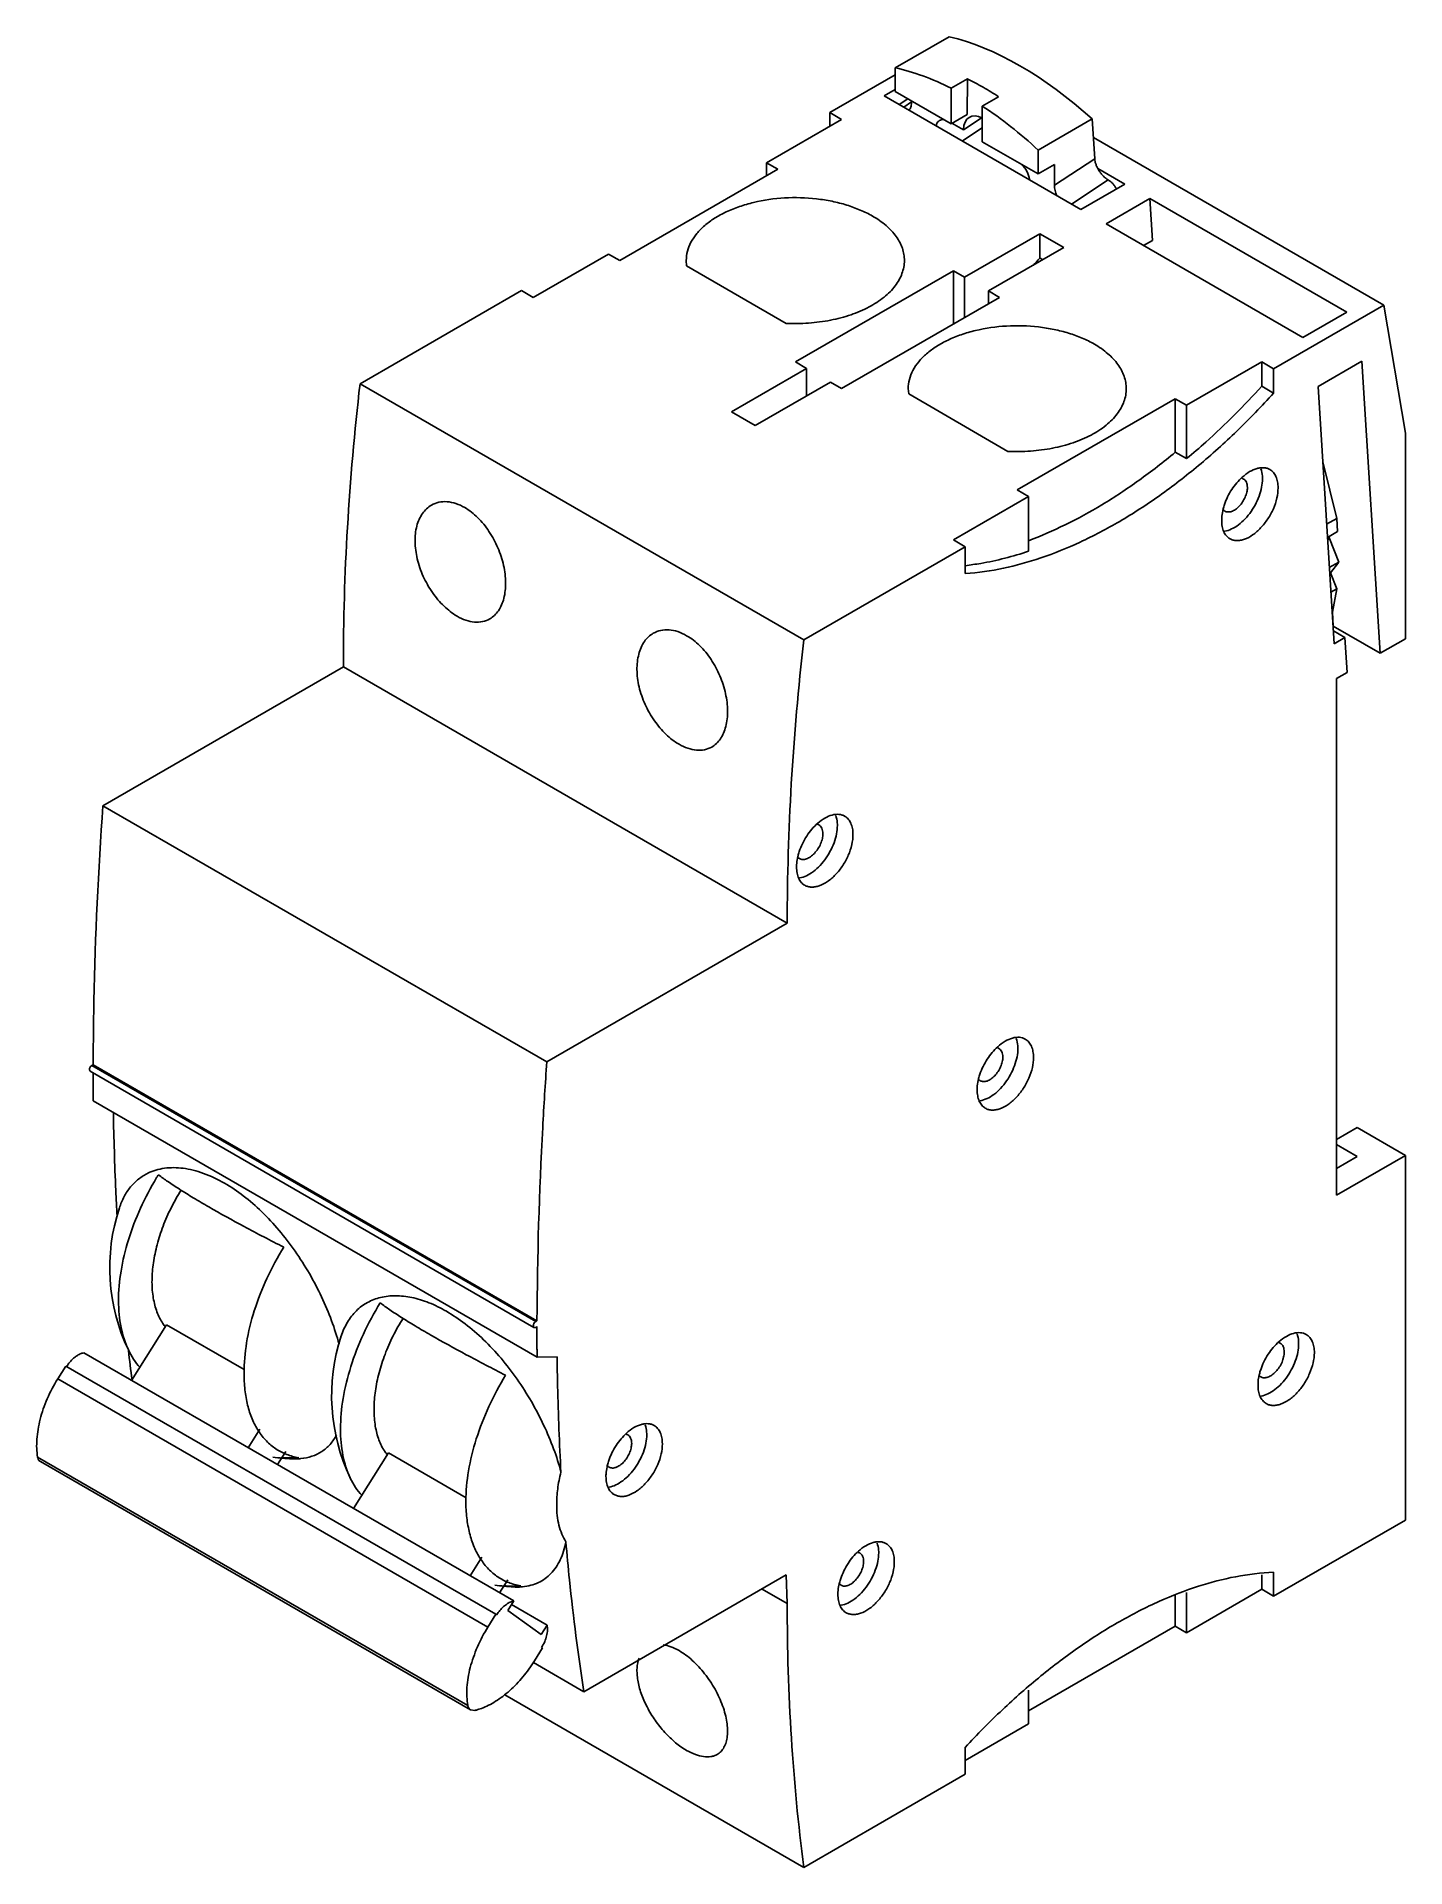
# Model space of a CAD drawing. Header units: millimetres. Extents: x 11 to 89, y 18 to 121.
import ezdxf

# ---------------------------------------------------------------- set-up
doc = ezdxf.new("R2010")
doc.units = ezdxf.units.MM
doc.header["$LTSCALE"] = 9.081365
doc.layers.get('0').update_dxf_attribs({"linetype": 'CONTINUOUS'})

msp = doc.modelspace()

# ---------------------------------------------------------------- linework, layer by layer
at = {"color": 7, "linetype": 'CONTINUOUS'}
for p, q in [((59.84, 119.71), (62.89, 121.46)), ((56.15, 117.18), (59.84, 119.31)), ((59.84, 118.37), (59.84, 119.71)), ((63.91, 119.09), (62.99, 118.56)), ((63.9, 117.08), (63.91, 119.09)), ((59.84, 118.49), (59.21, 118.13)), ((70.31, 111.72), (59.21, 118.13)), ((62.99, 116.55), (59.84, 118.37)), ((60.56, 117.96), (60.07, 117.64)), ((60.32, 117.49), (60.76, 117.78)), ((60.76, 117.73), (60.76, 117.84)), ((62.99, 118.56), (62.99, 116.55)), ((64.75, 117.54), (65.67, 118.07)), ((56.82, 116.79), (52.58, 114.34)), ((56.15, 116.4), (56.15, 117.18)), ((56.82, 116.79), (56.15, 117.18)), ((62.99, 116.55), (63.9, 117.08)), ((63.69, 116.2), (64.69, 116.86)), ((64.75, 115.53), (64.75, 117.54)), ((70.95, 116.82), (67.9, 115.06)), ((71.09, 114.57), (70.95, 116.82)), ((63.69, 116.2), (63.03, 116.58)), ((63.64, 115.58), (64.75, 116.31)), ((71.02, 115.77), (87.4, 106.32)), ((67.9, 113.72), (64.75, 115.53)), ((67.9, 115.06), (67.9, 113.72)), ((53.22, 113.98), (44.31, 108.83)), ((52.58, 113.61), (52.58, 114.34)), ((53.22, 113.98), (52.58, 114.34)), ((67.9, 113.72), (68.82, 114.25)), ((71.09, 114.57), (68.82, 113.08)), ((68.82, 114.25), (68.82, 113.08)), ((72.79, 113.15), (71.26, 114.03)), ((69.79, 112.02), (71.85, 113.38)), ((72.79, 113.15), (70.31, 111.72)), ((74.2, 112.33), (71.73, 110.9)), ((74.35, 109.97), (74.2, 112.33)), ((74.2, 112.33), (85.3, 105.92)), ((71.73, 110.9), (82.83, 104.5)), ((68, 110.34), (63.75, 107.89)), ((69.34, 109.57), (65.1, 107.12)), ((68, 110.34), (68, 108.98)), ((69.34, 109.57), (68, 110.34)), ((74.35, 109.97), (73.85, 109.68)), ((43.67, 109.2), (39.43, 106.75)), ((44.31, 108.83), (43.67, 109.2)), ((48.08, 108.53), (48.06, 108.83)), ((53.69, 105.29), (48.08, 108.53)), ((68.16, 108.88), (68, 108.98)), ((63.12, 108.26), (54.21, 103.12)), ((63.12, 108.26), (63.12, 105.25)), ((63.12, 108.26), (63.75, 107.89)), ((63.75, 105.61), (63.75, 107.89)), ((29.66, 101.88), (38.76, 107.14)), ((39.43, 106.75), (38.76, 107.14)), ((65.73, 106.75), (56.82, 101.61)), ((65.1, 106.38), (65.1, 107.12)), ((65.1, 107.12), (65.73, 106.75)), ((81.18, 102.73), (87.4, 106.32)), ((85.3, 105.92), (82.83, 104.5)), ((88.61, 99.09), (87.4, 106.32)), ((54.84, 102.75), (50.6, 100.3)), ((54.21, 103.12), (54.84, 102.75)), ((54.84, 101.2), (54.84, 102.75)), ((80.51, 103.12), (76.27, 100.67)), ((80.51, 103.12), (80.51, 101.75)), ((80.51, 103.12), (81.18, 102.73)), ((81.18, 101.36), (81.18, 102.73)), ((86.16, 103.15), (83.69, 101.72)), ((86.16, 103.15), (87.19, 86.68)), ((54.69, 87.43), (29.66, 101.88)), ((56.19, 101.97), (51.95, 99.52)), ((56.19, 101.97), (56.82, 101.61)), ((60.6, 101.31), (60.57, 101.61)), ((66.2, 98.07), (60.6, 101.31)), ((81.18, 101.36), (80.51, 101.75)), ((84.59, 87.22), (83.69, 101.72)), ((50.6, 100.3), (51.95, 99.52)), ((75.63, 101.03), (66.72, 95.89)), ((75.63, 101.03), (75.63, 98.02)), ((75.63, 101.03), (76.27, 100.67)), ((76.27, 97.66), (76.27, 100.67)), ((88.61, 99.09), (88.61, 87.5)), ((76.27, 97.66), (75.63, 98.02)), ((84.74, 94.29), (83.95, 97.48)), ((67.36, 95.52), (63.12, 93.07)), ((66.72, 95.89), (67.36, 95.52)), ((67.36, 92.44), (67.36, 95.52)), ((84.74, 94.29), (84.17, 93.97)), ((84.79, 93.54), (84.74, 94.29)), ((63.12, 93.07), (63.79, 92.69)), ((84.79, 93.54), (84.22, 93.21)), ((84.33, 93.15), (84.23, 93.09)), ((84.33, 93.15), (84.32, 93.27)), ((84.86, 91.82), (84.33, 93.15)), ((54.69, 87.43), (63.79, 92.69)), ((63.79, 91.17), (63.79, 92.69)), ((84.86, 91.82), (84.32, 91.52)), ((84.38, 91.21), (84.35, 91.19)), ((84.38, 91.21), (84.86, 91.82)), ((84.75, 90.31), (84.38, 91.21)), ((84.75, 90.31), (84.41, 90.12)), ((84.49, 88.99), (84.75, 90.31)), ((84.54, 88.21), (84.49, 88.99)), ((84.54, 88.21), (87.19, 86.68)), ((84.55, 87.94), (85.19, 87.57)), ((85.19, 87.57), (84.59, 87.22)), ((85.32, 85.6), (85.19, 87.57)), ((88.61, 87.5), (87.19, 86.68)), ((15.16, 78.08), (28.72, 85.91)), ((28.72, 85.91), (53.75, 71.46)), ((85.32, 85.6), (84.72, 85.26)), ((84.72, 85.26), (84.72, 56.11)), ((40.19, 63.63), (15.16, 78.08)), ((40.19, 63.63), (53.75, 71.46)), ((14.44, 63.1), (14.4, 63.19)), ((14.44, 63.1), (39.47, 48.64)), ((14.54, 63.43), (14.61, 63.47)), ((39.57, 48.98), (14.54, 63.43)), ((14.61, 63.47), (39.64, 49.02)), ((14.61, 62.8), (14.61, 63)), ((14.62, 61.43), (39.65, 46.98)), ((84.72, 59.25), (85.89, 59.92)), ((88.61, 58.35), (85.89, 59.92)), ((85.89, 58.29), (84.72, 58.96)), ((84.72, 56.11), (88.61, 58.35)), ((85.89, 58.29), (84.72, 57.62)), ((88.61, 58.35), (88.61, 37.78)), ((16.78, 45.66), (18.74, 48.8)), ((18.74, 48.8), (23.12, 46.27)), ((39.43, 48.73), (39.47, 48.64)), ((39.47, 48.64), (39.57, 48.65)), ((39.57, 48.98), (39.64, 49.02)), ((39.64, 48.7), (39.57, 48.65)), ((39.64, 48.35), (39.64, 48.7)), ((12.62, 45.75), (13.07, 46.47)), ((37.32, 32.47), (13.07, 46.47)), ((38.33, 33.22), (14.08, 47.22)), ((39.65, 46.98), (40.78, 46.99)), ((36.87, 31.75), (12.62, 45.75)), ((24.02, 42.91), (23.36, 41.86)), ((35.74, 27.33), (11.48, 41.33)), ((25.01, 40.91), (25.47, 41.65)), ((29.3, 38.43), (31.26, 41.57)), ((31.26, 41.57), (35.64, 39.04)), ((35.89, 27.07), (11.64, 41.08)), ((88.61, 37.78), (81.18, 33.49)), ((36.53, 35.69), (35.88, 34.63)), ((37.53, 33.68), (37.99, 34.42)), ((53.7, 34.69), (42.29, 28.1)), ((53.7, 34.69), (53.75, 33.07)), ((80.51, 34.7), (80.51, 33.88)), ((81.18, 34.85), (81.18, 33.49)), ((38, 32.68), (38.33, 33.22)), ((53.75, 33.07), (52.33, 33.89)), ((75.63, 33.55), (75.63, 31.79)), ((80.51, 33.88), (76.27, 31.43)), ((76.27, 33.7), (76.27, 31.43)), ((80.51, 33.88), (81.18, 33.49)), ((37.32, 32.47), (36.87, 31.75)), ((37.37, 32.44), (37.32, 32.47)), ((39.88, 31.32), (38, 32.68)), ((38.21, 33.02), (40.21, 31.86)), ((40.21, 31.86), (39.88, 31.32)), ((75.63, 31.79), (67.36, 27.02)), ((75.63, 31.79), (76.27, 31.43)), ((39.5, 29.85), (39.95, 30.57)), ((39.95, 30.57), (39.9, 30.6)), ((39.44, 29.75), (42.29, 28.1)), ((37.82, 27.93), (54.69, 18.19)), ((67.36, 28.18), (67.36, 26.28)), ((35.89, 27.07), (36.13, 27.05)), ((67.36, 26.28), (63.79, 24.22)), ((63.79, 24.96), (63.79, 23.45)), ((63.79, 23.45), (54.69, 18.19))]:
    msp.add_line(p, q, dxfattribs=at)
for centre, radius, start, end in [((56.06, 103.47), 17.48, 59.9866, 63.3352), ((55.17, 101.95), 19.24, 56.9284, 59.965), ((34.31, 139.41), 45.4, 317.1817, 317.8983), ((81.25, 94.08), 3.01, 167.2761, 167.9324), ((55.35, 76.68), 0.375, 60.067, 72.8522), ((57.24, 74.53), 2.97, 167.4759, 168.857), ((216.74, 62.8), 202.13, 179.9994, 180.3868), ((67.46, 61.95), 3.01, 167.2761, 167.9324), ((32.36, 48.55), 16.55, 148.243, 148.8982), ((26.35, 52.02), 10.8, 161.8329, 205.46), ((20.86, 50.4), 2.78, 211.7314, 217.3368), ((20.78, 50.34), 2.68, 217.3545, 218.1284), ((38.86, 44.8), 10.8, 161.8287, 205.46), ((81.37, 47.44), 0.375, 60.0649, 72.8471), ((138.11, 61.34), 122.31, 186.5691, 187.3479), ((83.26, 45.3), 2.97, 167.4759, 168.8554), ((26.35, 52.02), 10.8, 261.4925, 267.1687), ((33.38, 43.18), 2.78, 211.7314, 217.3368), ((33.3, 43.12), 2.68, 217.3545, 218.1284), ((25.74, 49.13), 7.84, 266.5729, 273.3874), ((26.01, 44.42), 3.19, 273.5604, 275.4611), ((46.53, 40.15), 3.01, 167.2714, 167.9273), ((38.86, 44.8), 10.8, 261.4925, 267.1687), ((59.61, 33.49), 3.01, 167.2761, 167.9324), ((38.25, 41.9), 7.84, 266.5729, 273.3874), ((38.52, 37.2), 3.19, 273.5594, 275.448)]:
    msp.add_arc(centre, radius, start, end, dxfattribs=at)
for centre, major_axis, ratio, start_param, end_param in [((67.85, 104.56), (-10.62, 16.2), 0.535815, 5.169679, 5.7677), ((64.79, 115.57), (-0.77, 1.35), 0.577994, 5.533016, 7.071665)]:
    msp.add_ellipse(centre, major_axis=major_axis, ratio=ratio, start_param=start_param, end_param=end_param, dxfattribs=at)
for points, knots in [([(62.99, 118.56), (62.47, 118.82), (61.44, 119.27), (60.37, 119.59), (59.84, 119.71)], [0, 0, 0, 0, 0.516587, 1, 1, 1, 1]), ([(60.76, 117.73), (60.76, 117.69), (60.75, 117.61), (60.72, 117.49), (60.68, 117.4), (60.64, 117.34), (60.61, 117.32)], [0, 0, 0, 0, 0.284059, 0.543812, 0.78067, 1, 1, 1, 1]), ([(62.15, 116.44), (62.16, 116.47), (62.17, 116.53), (62.21, 116.61), (62.26, 116.68), (62.3, 116.71), (62.33, 116.73)], [0, 0, 0, 0, 0.276075, 0.531665, 0.770869, 1, 1, 1, 1]), ([(62.33, 116.73), (62.35, 116.74), (62.39, 116.76), (62.48, 116.79), (62.56, 116.79), (62.61, 116.78)], [0, 0, 0, 0, 0.237725, 0.480151, 1, 1, 1, 1]), ([(67.9, 115.06), (67.4, 115.53), (66.39, 116.4), (65.3, 117.19), (64.75, 117.54)], [0, 0, 0, 0, 0.511626, 1, 1, 1, 1]), ([(67.42, 113.39), (67.41, 113.47), (67.37, 113.63), (67.27, 113.86), (67.14, 114.07), (67.03, 114.2), (66.97, 114.26)], [0, 0, 0, 0, 0.240231, 0.494158, 0.751121, 1, 1, 1, 1]), ([(71.09, 114.57), (71.1, 114.52), (71.11, 114.41), (71.16, 114.24), (71.24, 114.06), (71.33, 113.9), (71.45, 113.74), (71.57, 113.59), (71.71, 113.47), (71.8, 113.41), (71.85, 113.38)], [0, 0, 0, 0, 0.111457, 0.233109, 0.362239, 0.495591, 0.629553, 0.760464, 0.884933, 1, 1, 1, 1]), ([(68.96, 112.5), (68.91, 112.59), (68.85, 112.78), (68.82, 112.98), (68.82, 113.08)], [0, 0, 0, 0, 0.524709, 1, 1, 1, 1]), ([(71.85, 113.38), (71.9, 113.35), (71.99, 113.29), (72.11, 113.17), (72.22, 113.03), (72.29, 112.93), (72.31, 112.87)], [0, 0, 0, 0, 0.227778, 0.476104, 0.736641, 1, 1, 1, 1]), ([(48.06, 108.83), (48.06, 109.01), (48.11, 109.37), (48.31, 109.88), (48.65, 110.38), (49.1, 110.83), (49.66, 111.24), (50.32, 111.6), (51.06, 111.89), (52.15, 112.21), (53.61, 112.42), (55.11, 112.37), (56.27, 112.19), (57.1, 111.98), (57.86, 111.7), (58.34, 111.47), (58.56, 111.34)], [0, 0, 0, 0, 0.042848, 0.087444, 0.135236, 0.187159, 0.243622, 0.304595, 0.36971, 0.438336, 0.582563, 0.729599, 0.801603, 0.871216, 0.937611, 1, 1, 1, 1]), ([(58.56, 111.34), (58.83, 111.19), (59.32, 110.85), (59.82, 110.32), (60.1, 109.87), (60.25, 109.53), (60.34, 109.18), (60.36, 108.95), (60.36, 108.83)], [0, 0, 0, 0, 0.289379, 0.54831, 0.66774, 0.781766, 0.891905, 1, 1, 1, 1]), ([(60.36, 108.83), (60.36, 108.71), (60.33, 108.46), (60.23, 108.09), (60.07, 107.74), (59.84, 107.39), (59.55, 107.06), (59.08, 106.64), (58.35, 106.17), (57.33, 105.74), (56.18, 105.44), (54.95, 105.28), (54.11, 105.27), (53.69, 105.29)], [0, 0, 0, 0, 0.044525, 0.089982, 0.137205, 0.186875, 0.239476, 0.295308, 0.416855, 0.551004, 0.695342, 0.846394, 1, 1, 1, 1]), ([(60.57, 101.61), (60.57, 101.78), (60.62, 102.14), (60.83, 102.66), (61.16, 103.15), (61.61, 103.6), (62.17, 104.01), (62.83, 104.37), (63.57, 104.67), (64.66, 104.98), (66.13, 105.19), (67.62, 105.15), (68.79, 104.96), (69.61, 104.75), (70.38, 104.48), (70.85, 104.24), (71.07, 104.12)], [0, 0, 0, 0, 0.042848, 0.087444, 0.135236, 0.187159, 0.243622, 0.304595, 0.36971, 0.438336, 0.582563, 0.729599, 0.801603, 0.871216, 0.937611, 1, 1, 1, 1]), ([(71.07, 104.12), (71.34, 103.96), (71.83, 103.62), (72.33, 103.1), (72.61, 102.65), (72.76, 102.31), (72.85, 101.96), (72.87, 101.72), (72.87, 101.61)], [0, 0, 0, 0, 0.289379, 0.54831, 0.66774, 0.781766, 0.891905, 1, 1, 1, 1]), ([(28.72, 85.91), (28.72, 88.53), (28.88, 93.87), (29.35, 99.19), (29.66, 101.88)], [0, 0, 0, 0, 0.491885, 1, 1, 1, 1]), ([(81.18, 101.36), (80.51, 100.62), (79.15, 99.21), (77, 97.27), (74.79, 95.56), (72.56, 94.11), (70.32, 92.93), (67.46, 91.77), (65.24, 91.27), (63.79, 91.17)], [0, 0, 0, 0, 0.145343, 0.286097, 0.421375, 0.550549, 0.67313, 0.788875, 1, 1, 1, 1]), ([(72.87, 101.61), (72.87, 101.48), (72.85, 101.23), (72.75, 100.87), (72.58, 100.51), (72.36, 100.17), (72.07, 99.84), (71.6, 99.41), (70.87, 98.95), (69.85, 98.52), (68.7, 98.22), (67.47, 98.06), (66.63, 98.05), (66.2, 98.07)], [0, 0, 0, 0, 0.044525, 0.089982, 0.137205, 0.186875, 0.239476, 0.295308, 0.416855, 0.551004, 0.695342, 0.846394, 1, 1, 1, 1]), ([(76.27, 97.66), (76.64, 97.96), (78.12, 99.25), (79.52, 100.65), (80.51, 101.75)], [0, 0, 0, 0, 0.243816, 1, 1, 1, 1]), ([(67.35, 93.03), (68.06, 93.3), (69.47, 93.91), (71.55, 95.05), (73.63, 96.43), (74.97, 97.47), (75.63, 98.02)], [0, 0, 0, 0, 0.231861, 0.476183, 0.732547, 1, 1, 1, 1]), ([(79.41, 96.61), (79.54, 96.73), (79.8, 96.93), (80.16, 97.09), (80.44, 97.15), (80.63, 97.15), (80.81, 97.12), (80.92, 97.07), (80.97, 97.04)], [0, 0, 0, 0, 0.301823, 0.566724, 0.685238, 0.795458, 0.899428, 1, 1, 1, 1]), ([(80.55, 96.52), (80.55, 96.57), (80.54, 96.76), (80.51, 96.95), (80.46, 97.08)], [0, 0, 0, 0, 0.267744, 1, 1, 1, 1]), ([(78.33, 93.55), (78.46, 93.56), (78.73, 93.64), (79.12, 93.85), (79.5, 94.17), (79.85, 94.57), (80.14, 95.03), (80.37, 95.53), (80.51, 96.03), (80.55, 96.36), (80.55, 96.52)], [0, 0, 0, 0, 0.097673, 0.209742, 0.334973, 0.469748, 0.609082, 0.747379, 0.879252, 1, 1, 1, 1]), ([(78.41, 95.07), (78.46, 95.22), (78.58, 95.51), (78.81, 95.92), (79.09, 96.29), (79.3, 96.51), (79.41, 96.61)], [0, 0, 0, 0, 0.250895, 0.506171, 0.758273, 1, 1, 1, 1]), ([(79.39, 96.55), (79.4, 96.55), (79.43, 96.54), (79.46, 96.52), (79.48, 96.51)], [0, 0, 0, 0, 0.252921, 1, 1, 1, 1]), ([(79.48, 96.51), (79.52, 96.49), (79.58, 96.44), (79.65, 96.33), (79.69, 96.19), (79.7, 96.09), (79.7, 96.03)], [0, 0, 0, 0, 0.217723, 0.450872, 0.710467, 1, 1, 1, 1]), ([(80.97, 97.04), (81.04, 97), (81.18, 96.88), (81.33, 96.64), (81.41, 96.34), (81.43, 96.13), (81.43, 96.01)], [0, 0, 0, 0, 0.217769, 0.450904, 0.710375, 1, 1, 1, 1]), ([(33.69, 95.03), (33.59, 94.98), (33.4, 94.84), (33.17, 94.56), (32.98, 94.23), (32.8, 93.71), (32.73, 92.95), (32.86, 91.98), (33.2, 91), (33.71, 90.1), (34.35, 89.33), (34.87, 88.93), (35.13, 88.77)], [0, 0, 0, 0, 0.046206, 0.094206, 0.14503, 0.199345, 0.318985, 0.452147, 0.593891, 0.73729, 0.874829, 1, 1, 1, 1]), ([(35.57, 94.9), (35.41, 94.99), (35.09, 95.14), (34.58, 95.25), (34.11, 95.22), (33.82, 95.11), (33.69, 95.03)], [0, 0, 0, 0, 0.279828, 0.535464, 0.772198, 1, 1, 1, 1]), ([(78.32, 94.74), (78.32, 94.77), (78.35, 94.88), (78.38, 94.99), (78.41, 95.07)], [0, 0, 0, 0, 0.245859, 1, 1, 1, 1]), ([(79.7, 96.03), (79.7, 95.94), (79.67, 95.75), (79.58, 95.48), (79.44, 95.21), (79.25, 94.97), (79.04, 94.79), (78.83, 94.67), (78.64, 94.64), (78.51, 94.66), (78.46, 94.68), (78.43, 94.69)], [0, 0, 0, 0, 0.128741, 0.270422, 0.417626, 0.562027, 0.695753, 0.813068, 0.912471, 0.957121, 1, 1, 1, 1]), ([(81.43, 96.01), (81.43, 95.82), (81.38, 95.42), (81.18, 94.82), (80.87, 94.25), (80.47, 93.75), (80.03, 93.35), (79.63, 93.13), (79.31, 93.05), (79.09, 93.03), (78.89, 93.06), (78.77, 93.11), (78.72, 93.14)], [0, 0, 0, 0, 0.128689, 0.270284, 0.417439, 0.561781, 0.695449, 0.812711, 0.864675, 0.912508, 0.957139, 1, 1, 1, 1]), ([(36.98, 88.62), (37.08, 88.68), (37.26, 88.81), (37.48, 89.08), (37.66, 89.41), (37.83, 89.93), (37.91, 90.69), (37.78, 91.66), (37.46, 92.64), (36.97, 93.56), (36.34, 94.34), (35.83, 94.75), (35.57, 94.9)], [0, 0, 0, 0, 0.044937, 0.091893, 0.142033, 0.196065, 0.316144, 0.450388, 0.593103, 0.736992, 0.874629, 1, 1, 1, 1]), ([(78.25, 94.17), (78.25, 94.22), (78.25, 94.4), (78.28, 94.57), (78.31, 94.71)], [0, 0, 0, 0, 0.238556, 1, 1, 1, 1]), ([(78.72, 93.14), (78.64, 93.19), (78.5, 93.3), (78.35, 93.55), (78.27, 93.84), (78.25, 94.06), (78.25, 94.17)], [0, 0, 0, 0, 0.217769, 0.450904, 0.710375, 1, 1, 1, 1]), ([(78.43, 94.69), (78.42, 94.7), (78.38, 94.72), (78.35, 94.76), (78.33, 94.78)], [0, 0, 0, 0, 0.246959, 1, 1, 1, 1]), ([(63.78, 91.62), (64.08, 91.66), (65.29, 91.83), (66.48, 92.14), (67.36, 92.44)], [0, 0, 0, 0, 0.240802, 1, 1, 1, 1]), ([(35.13, 88.77), (35.29, 88.68), (35.61, 88.53), (36.1, 88.42), (36.57, 88.44), (36.86, 88.55), (36.98, 88.62)], [0, 0, 0, 0, 0.283754, 0.540588, 0.775676, 1, 1, 1, 1]), ([(46.2, 87.81), (46.1, 87.75), (45.92, 87.61), (45.68, 87.34), (45.5, 87.01), (45.32, 86.48), (45.24, 85.72), (45.37, 84.76), (45.71, 83.78), (46.23, 82.87), (46.87, 82.1), (47.38, 81.7), (47.65, 81.55)], [0, 0, 0, 0, 0.046206, 0.094206, 0.14503, 0.199346, 0.318985, 0.452147, 0.593891, 0.73729, 0.874829, 1, 1, 1, 1]), ([(48.08, 87.67), (47.92, 87.77), (47.6, 87.92), (47.1, 88.02), (46.62, 87.99), (46.33, 87.88), (46.2, 87.81)], [0, 0, 0, 0, 0.279827, 0.535464, 0.772198, 1, 1, 1, 1]), ([(49.5, 81.39), (49.59, 81.45), (49.77, 81.59), (50, 81.85), (50.17, 82.18), (50.35, 82.7), (50.42, 83.46), (50.3, 84.43), (49.98, 85.42), (49.49, 86.34), (48.86, 87.12), (48.35, 87.52), (48.08, 87.67)], [0, 0, 0, 0, 0.044938, 0.091893, 0.142033, 0.196065, 0.316144, 0.450388, 0.593104, 0.736992, 0.874629, 1, 1, 1, 1]), ([(54.69, 87.43), (54.38, 84.74), (53.91, 79.42), (53.75, 74.08), (53.75, 71.46)], [0, 0, 0, 0, 0.508115, 1, 1, 1, 1]), ([(47.65, 81.55), (47.81, 81.45), (48.13, 81.31), (48.62, 81.19), (49.09, 81.22), (49.37, 81.32), (49.5, 81.39)], [0, 0, 0, 0, 0.283754, 0.540588, 0.775676, 1, 1, 1, 1]), ([(14.61, 63.47), (14.62, 64.67), (14.67, 69.55), (14.9, 74.42), (15.16, 78.08)], [0, 0, 0, 0, 0.246372, 1, 1, 1, 1]), ([(55.47, 77.09), (55.6, 77.2), (55.85, 77.39), (56.26, 77.57), (56.6, 77.61), (56.84, 77.56), (56.95, 77.52), (56.99, 77.49)], [0, 0, 0, 0, 0.301306, 0.565918, 0.794248, 0.898764, 1, 1, 1, 1]), ([(56.58, 76.97), (56.58, 77.02), (56.57, 77.21), (56.53, 77.4), (56.49, 77.53)], [0, 0, 0, 0, 0.267744, 1, 1, 1, 1]), ([(56.99, 77.49), (57.07, 77.45), (57.21, 77.33), (57.35, 77.09), (57.44, 76.79), (57.46, 76.57), (57.46, 76.46)], [0, 0, 0, 0, 0.217769, 0.450904, 0.710375, 1, 1, 1, 1]), ([(54.36, 74), (54.49, 74.01), (54.76, 74.08), (55.15, 74.3), (55.53, 74.62), (55.88, 75.02), (56.17, 75.48), (56.4, 75.98), (56.54, 76.48), (56.58, 76.81), (56.58, 76.97)], [0, 0, 0, 0, 0.097673, 0.209742, 0.334973, 0.469748, 0.609082, 0.747379, 0.879252, 1, 1, 1, 1]), ([(54.43, 75.49), (54.48, 75.64), (54.6, 75.94), (54.84, 76.37), (55.13, 76.76), (55.35, 76.99), (55.47, 77.09)], [0, 0, 0, 0, 0.250971, 0.50673, 0.759021, 1, 1, 1, 1]), ([(55.76, 76.5), (55.76, 76.41), (55.74, 76.21), (55.64, 75.92), (55.49, 75.64), (55.29, 75.39), (55.08, 75.2), (54.88, 75.09), (54.73, 75.05), (54.62, 75.04), (54.52, 75.06), (54.46, 75.08), (54.44, 75.1)], [0, 0, 0, 0, 0.128685, 0.270304, 0.417444, 0.561782, 0.695449, 0.812713, 0.86468, 0.912509, 0.957139, 1, 1, 1, 1]), ([(57.46, 76.46), (57.46, 76.27), (57.41, 75.86), (57.21, 75.27), (56.9, 74.7), (56.5, 74.19), (56.06, 73.8), (55.66, 73.58), (55.34, 73.5), (55.12, 73.48), (54.92, 73.51), (54.8, 73.56), (54.74, 73.59)], [0, 0, 0, 0, 0.128689, 0.270284, 0.417439, 0.561781, 0.695449, 0.812711, 0.864675, 0.912508, 0.957139, 1, 1, 1, 1]), ([(55.54, 77), (55.57, 76.98), (55.64, 76.93), (55.71, 76.81), (55.75, 76.66), (55.76, 76.56), (55.76, 76.5)], [0, 0, 0, 0, 0.217723, 0.450872, 0.710467, 1, 1, 1, 1]), ([(54.34, 75.18), (54.35, 75.2), (54.37, 75.31), (54.4, 75.41), (54.43, 75.49)], [0, 0, 0, 0, 0.246028, 1, 1, 1, 1]), ([(54.28, 74.62), (54.28, 74.66), (54.28, 74.82), (54.3, 74.99), (54.33, 75.11)], [0, 0, 0, 0, 0.239328, 1, 1, 1, 1]), ([(54.74, 73.59), (54.67, 73.63), (54.53, 73.75), (54.38, 73.99), (54.3, 74.29), (54.28, 74.51), (54.28, 74.62)], [0, 0, 0, 0, 0.217769, 0.450904, 0.710375, 1, 1, 1, 1]), ([(54.44, 75.1), (54.43, 75.1), (54.39, 75.13), (54.36, 75.15), (54.34, 75.18)], [0, 0, 0, 0, 0.247572, 1, 1, 1, 1]), ([(64.54, 61.42), (64.67, 61.44), (64.94, 61.51), (65.33, 61.72), (65.71, 62.04), (66.06, 62.44), (66.35, 62.91), (66.58, 63.4), (66.72, 63.9), (66.76, 64.23), (66.76, 64.39)], [0, 0, 0, 0, 0.097673, 0.209742, 0.334973, 0.469748, 0.609082, 0.747379, 0.879252, 1, 1, 1, 1]), ([(64.62, 62.94), (64.67, 63.09), (64.79, 63.38), (65.02, 63.79), (65.3, 64.16), (65.51, 64.38), (65.62, 64.48)], [0, 0, 0, 0, 0.250895, 0.506171, 0.758273, 1, 1, 1, 1]), ([(65.6, 64.42), (65.61, 64.42), (65.64, 64.41), (65.67, 64.4), (65.69, 64.38)], [0, 0, 0, 0, 0.252921, 1, 1, 1, 1]), ([(65.62, 64.48), (65.75, 64.6), (66.01, 64.8), (66.37, 64.96), (66.65, 65.02), (66.84, 65.02), (67.02, 64.99), (67.12, 64.94), (67.17, 64.91)], [0, 0, 0, 0, 0.301823, 0.566724, 0.685238, 0.795458, 0.899428, 1, 1, 1, 1]), ([(65.69, 64.38), (65.73, 64.36), (65.79, 64.31), (65.86, 64.2), (65.9, 64.06), (65.91, 63.96), (65.91, 63.9)], [0, 0, 0, 0, 0.217723, 0.450872, 0.710467, 1, 1, 1, 1]), ([(66.76, 64.39), (66.76, 64.44), (66.75, 64.63), (66.71, 64.82), (66.67, 64.95)], [0, 0, 0, 0, 0.267744, 1, 1, 1, 1]), ([(67.17, 64.91), (67.25, 64.87), (67.39, 64.75), (67.54, 64.51), (67.62, 64.21), (67.64, 64), (67.64, 63.88)], [0, 0, 0, 0, 0.217769, 0.450904, 0.710375, 1, 1, 1, 1]), ([(14.4, 63.19), (14.4, 63.21), (14.4, 63.26), (14.44, 63.33), (14.48, 63.39), (14.52, 63.42), (14.54, 63.43)], [0, 0, 0, 0, 0.237247, 0.500007, 0.762763, 1, 1, 1, 1]), ([(40.19, 63.63), (40.11, 62.4), (39.8, 57.53), (39.66, 52.66), (39.64, 49.02)], [0, 0, 0, 0, 0.25363, 1, 1, 1, 1]), ([(65.91, 63.9), (65.91, 63.81), (65.88, 63.62), (65.79, 63.35), (65.65, 63.08), (65.46, 62.85), (65.25, 62.66), (65.04, 62.54), (64.85, 62.51), (64.72, 62.53), (64.67, 62.55), (64.64, 62.57)], [0, 0, 0, 0, 0.128741, 0.270422, 0.417626, 0.562027, 0.695753, 0.813068, 0.912471, 0.957121, 1, 1, 1, 1]), ([(67.64, 63.88), (67.64, 63.69), (67.59, 63.29), (67.39, 62.69), (67.08, 62.12), (66.68, 61.62), (66.24, 61.22), (65.84, 61), (65.52, 60.92), (65.3, 60.9), (65.1, 60.93), (64.98, 60.98), (64.92, 61.02)], [0, 0, 0, 0, 0.128689, 0.270284, 0.417439, 0.561781, 0.695449, 0.812711, 0.864675, 0.912508, 0.957139, 1, 1, 1, 1]), ([(64.46, 62.05), (64.46, 62.09), (64.46, 62.27), (64.49, 62.45), (64.52, 62.58)], [0, 0, 0, 0, 0.238556, 1, 1, 1, 1]), ([(64.92, 61.02), (64.85, 61.06), (64.71, 61.18), (64.56, 61.42), (64.48, 61.72), (64.46, 61.93), (64.46, 62.05)], [0, 0, 0, 0, 0.217769, 0.450904, 0.710375, 1, 1, 1, 1]), ([(64.53, 62.61), (64.53, 62.64), (64.56, 62.75), (64.59, 62.86), (64.62, 62.94)], [0, 0, 0, 0, 0.245859, 1, 1, 1, 1]), ([(64.64, 62.57), (64.63, 62.57), (64.59, 62.6), (64.56, 62.63), (64.54, 62.65)], [0, 0, 0, 0, 0.246959, 1, 1, 1, 1]), ([(15.96, 54.93), (15.93, 55.41), (15.84, 57.36), (15.78, 59.31), (15.75, 60.77)], [0, 0, 0, 0, 0.24778, 1, 1, 1, 1]), ([(16.04, 50.15), (16.04, 50.71), (16.15, 51.88), (16.57, 53.63), (17.25, 55.4), (17.85, 56.54), (18.19, 57.1)], [0, 0, 0, 0, 0.228121, 0.474769, 0.734331, 1, 1, 1, 1]), ([(16.09, 55.39), (16.16, 55.61), (16.33, 56.03), (16.7, 56.58), (17.16, 57.04), (17.52, 57.26), (17.7, 57.35)], [0, 0, 0, 0, 0.266777, 0.518349, 0.760516, 1, 1, 1, 1]), ([(22.02, 56.79), (21.64, 57), (21.06, 57.28), (20.26, 57.53), (19.53, 57.67), (18.81, 57.68), (18.15, 57.54), (17.85, 57.42), (17.7, 57.35)], [0, 0, 0, 0, 0.290913, 0.42507, 0.551825, 0.785094, 0.894195, 1, 1, 1, 1]), ([(21.13, 55.45), (20.84, 55.62), (20.29, 55.94), (19.52, 56.42), (18.86, 56.85), (18.46, 57.13), (18.29, 57.26)], [0, 0, 0, 0, 0.300504, 0.569849, 0.804087, 1, 1, 1, 1]), ([(18.5, 48.94), (18.36, 49.15), (18.2, 49.51), (18.06, 50.01), (17.95, 50.58), (17.91, 51.34), (17.99, 52.32), (18.21, 53.34), (18.54, 54.38), (19, 55.41), (19.37, 56.07), (19.57, 56.4)], [0, 0, 0, 0, 0.095032, 0.146058, 0.199573, 0.314162, 0.438511, 0.571355, 0.710802, 0.854539, 1, 1, 1, 1]), ([(22.02, 56.79), (22.39, 56.57), (23.12, 56.08), (24.15, 55.18), (25.12, 54.13), (26.02, 52.96), (26.82, 51.7), (27.51, 50.39), (28.07, 49.06), (28.36, 48.15), (28.48, 47.7)], [0, 0, 0, 0, 0.112, 0.231919, 0.357976, 0.488051, 0.619736, 0.750551, 0.878077, 1, 1, 1, 1]), ([(25.36, 53.18), (24.61, 53.56), (23.19, 54.29), (21.79, 55.07), (21.13, 55.45)], [0, 0, 0, 0, 0.523847, 1, 1, 1, 1]), ([(25.36, 53.18), (25.01, 52.61), (24.38, 51.45), (23.67, 49.64), (23.23, 47.84), (23.12, 46.64), (23.12, 46.07)], [0, 0, 0, 0, 0.265542, 0.525285, 0.772074, 1, 1, 1, 1]), ([(16.6, 47.38), (16.41, 47.78), (16.2, 48.45), (16.07, 49.39), (16.04, 49.9), (16.04, 50.15)], [0, 0, 0, 0, 0.470792, 0.72815, 1, 1, 1, 1]), ([(28.56, 42.93), (28.56, 43.5), (28.67, 44.7), (29.12, 46.49), (29.82, 48.3), (30.45, 49.47), (30.8, 50.04)], [0, 0, 0, 0, 0.227926, 0.474715, 0.734459, 1, 1, 1, 1]), ([(28.6, 48.16), (28.69, 48.44), (28.92, 48.95), (29.42, 49.61), (30.07, 50.09), (30.83, 50.38), (31.69, 50.47), (32.61, 50.36), (33.58, 50.06), (34.22, 49.74), (34.53, 49.56)], [0, 0, 0, 0, 0.121336, 0.234699, 0.344581, 0.456207, 0.574557, 0.703402, 0.845008, 1, 1, 1, 1]), ([(33.65, 48.22), (33.35, 48.39), (32.8, 48.72), (32.03, 49.19), (31.37, 49.62), (30.98, 49.9), (30.8, 50.04)], [0, 0, 0, 0, 0.300504, 0.569849, 0.804087, 1, 1, 1, 1]), ([(31.01, 41.72), (30.88, 41.93), (30.72, 42.28), (30.58, 42.78), (30.47, 43.35), (30.43, 44.12), (30.51, 45.09), (30.72, 46.11), (31.06, 47.15), (31.51, 48.18), (31.88, 48.85), (32.09, 49.17)], [0, 0, 0, 0, 0.095032, 0.146058, 0.199573, 0.314162, 0.438511, 0.571355, 0.710802, 0.854539, 1, 1, 1, 1]), ([(34.53, 49.56), (34.9, 49.35), (35.63, 48.85), (36.66, 47.96), (37.64, 46.91), (38.54, 45.74), (39.34, 44.48), (40.03, 43.16), (40.59, 41.83), (40.88, 40.93), (40.99, 40.48)], [0, 0, 0, 0, 0.112, 0.231919, 0.357976, 0.488051, 0.619736, 0.750551, 0.878078, 1, 1, 1, 1]), ([(39.47, 48.87), (39.46, 48.86), (39.44, 48.82), (39.43, 48.77), (39.43, 48.73)], [0, 0, 0, 0, 0.267039, 1, 1, 1, 1]), ([(39.57, 48.98), (39.56, 48.97), (39.52, 48.95), (39.49, 48.91), (39.47, 48.87)], [0, 0, 0, 0, 0.228782, 1, 1, 1, 1]), ([(37.87, 45.95), (37.13, 46.33), (35.71, 47.07), (34.31, 47.84), (33.65, 48.22)], [0, 0, 0, 0, 0.523847, 1, 1, 1, 1]), ([(39.65, 46.98), (39.65, 47.1), (39.64, 47.29), (39.64, 47.58), (39.64, 47.92), (39.64, 48.18), (39.64, 48.35)], [0, 0, 0, 0, 0.249333, 0.436861, 0.624824, 1, 1, 1, 1]), ([(80.38, 44.76), (80.51, 44.78), (80.78, 44.85), (81.17, 45.07), (81.55, 45.38), (81.89, 45.79), (82.19, 46.25), (82.41, 46.74), (82.56, 47.24), (82.59, 47.57), (82.59, 47.73)], [0, 0, 0, 0, 0.097673, 0.209742, 0.334973, 0.469748, 0.609082, 0.747379, 0.879252, 1, 1, 1, 1]), ([(80.45, 46.25), (80.5, 46.41), (80.62, 46.71), (80.86, 47.14), (81.15, 47.52), (81.37, 47.75), (81.49, 47.85)], [0, 0, 0, 0, 0.25097, 0.506729, 0.75902, 1, 1, 1, 1]), ([(81.49, 47.85), (81.62, 47.96), (81.87, 48.15), (82.28, 48.33), (82.62, 48.37), (82.86, 48.33), (82.96, 48.28), (83.01, 48.25)], [0, 0, 0, 0, 0.301308, 0.56592, 0.79425, 0.898765, 1, 1, 1, 1]), ([(81.55, 47.77), (81.59, 47.75), (81.66, 47.69), (81.73, 47.57), (81.77, 47.43), (81.78, 47.32), (81.78, 47.26)], [0, 0, 0, 0, 0.217728, 0.450867, 0.710459, 1, 1, 1, 1]), ([(82.59, 47.73), (82.59, 47.78), (82.59, 47.97), (82.55, 48.16), (82.5, 48.29)], [0, 0, 0, 0, 0.267744, 1, 1, 1, 1]), ([(83.01, 48.25), (83.09, 48.21), (83.23, 48.09), (83.37, 47.85), (83.46, 47.55), (83.48, 47.34), (83.48, 47.22)], [0, 0, 0, 0, 0.217769, 0.450904, 0.710375, 1, 1, 1, 1]), ([(13.12, 46.45), (13.17, 46.53), (13.29, 46.7), (13.49, 46.91), (13.71, 47.07), (13.86, 47.15), (13.94, 47.18)], [0, 0, 0, 0, 0.274726, 0.537726, 0.781256, 1, 1, 1, 1]), ([(13.94, 47.18), (13.95, 47.19), (13.99, 47.2), (14.04, 47.21), (14.08, 47.22)], [0, 0, 0, 0, 0.258188, 1, 1, 1, 1]), ([(17.24, 46.4), (17.12, 46.54), (16.87, 46.86), (16.68, 47.2), (16.6, 47.38)], [0, 0, 0, 0, 0.488681, 1, 1, 1, 1]), ([(40.78, 46.99), (40.78, 46.44), (40.82, 44.27), (40.9, 42.1), (40.99, 40.48)], [0, 0, 0, 0, 0.252472, 1, 1, 1, 1]), ([(81.78, 47.26), (81.78, 47.17), (81.75, 46.97), (81.66, 46.68), (81.51, 46.4), (81.31, 46.16), (81.1, 45.96), (80.87, 45.84), (80.68, 45.8), (80.54, 45.82), (80.48, 45.85), (80.45, 45.86)], [0, 0, 0, 0, 0.128742, 0.270425, 0.417638, 0.562044, 0.695762, 0.813069, 0.91247, 0.95712, 1, 1, 1, 1]), ([(83.48, 47.22), (83.48, 47.03), (83.42, 46.63), (83.22, 46.03), (82.91, 45.46), (82.52, 44.96), (82.08, 44.56), (81.67, 44.34), (81.36, 44.26), (81.14, 44.24), (80.94, 44.27), (80.82, 44.32), (80.76, 44.36)], [0, 0, 0, 0, 0.128689, 0.270284, 0.417439, 0.561781, 0.695449, 0.812711, 0.864675, 0.912508, 0.957139, 1, 1, 1, 1]), ([(11.48, 41.33), (11.45, 41.5), (11.42, 41.83), (11.43, 42.36), (11.5, 42.91), (11.62, 43.48), (11.79, 44.06), (12.1, 44.83), (12.39, 45.39), (12.62, 45.75)], [0, 0, 0, 0, 0.105445, 0.218171, 0.33762, 0.463015, 0.593279, 0.727147, 1, 1, 1, 1]), ([(26.2, 41.3), (25.97, 41.34), (25.52, 41.46), (24.9, 41.78), (24.36, 42.24), (23.91, 42.81), (23.55, 43.5), (23.3, 44.28), (23.15, 45.15), (23.12, 45.76), (23.12, 46.07)], [0, 0, 0, 0, 0.113094, 0.223905, 0.335745, 0.451875, 0.57493, 0.706735, 0.848363, 1, 1, 1, 1]), ([(37.87, 45.95), (37.52, 45.39), (36.9, 44.22), (36.19, 42.41), (35.74, 40.61), (35.63, 39.42), (35.63, 38.85)], [0, 0, 0, 0, 0.265542, 0.525285, 0.772074, 1, 1, 1, 1]), ([(80.3, 45.39), (80.3, 45.43), (80.3, 45.59), (80.32, 45.75), (80.35, 45.87)], [0, 0, 0, 0, 0.239327, 1, 1, 1, 1]), ([(80.36, 45.94), (80.37, 45.97), (80.39, 46.07), (80.42, 46.18), (80.45, 46.25)], [0, 0, 0, 0, 0.246028, 1, 1, 1, 1]), ([(80.45, 45.86), (80.44, 45.87), (80.41, 45.89), (80.38, 45.92), (80.36, 45.94)], [0, 0, 0, 0, 0.247588, 1, 1, 1, 1]), ([(80.76, 44.36), (80.69, 44.4), (80.55, 44.52), (80.4, 44.76), (80.31, 45.06), (80.3, 45.27), (80.3, 45.39)], [0, 0, 0, 0, 0.217769, 0.450904, 0.710375, 1, 1, 1, 1]), ([(28.34, 42.58), (28.24, 42.4), (28, 42.04), (27.52, 41.63), (26.95, 41.35), (26.53, 41.27), (26.31, 41.25)], [0, 0, 0, 0, 0.2559, 0.499766, 0.743698, 1, 1, 1, 1]), ([(29.11, 40.15), (28.92, 40.56), (28.71, 41.23), (28.58, 42.17), (28.56, 42.67), (28.56, 42.93)], [0, 0, 0, 0, 0.470792, 0.72815, 1, 1, 1, 1]), ([(43.61, 39.63), (43.74, 39.64), (44.01, 39.71), (44.4, 39.93), (44.78, 40.25), (45.13, 40.65), (45.42, 41.11), (45.65, 41.6), (45.79, 42.1), (45.83, 42.44), (45.83, 42.6)], [0, 0, 0, 0, 0.097673, 0.209742, 0.334973, 0.469748, 0.609082, 0.747379, 0.879252, 1, 1, 1, 1]), ([(43.69, 41.15), (43.74, 41.29), (43.86, 41.58), (44.09, 41.99), (44.37, 42.36), (44.58, 42.59), (44.69, 42.69)], [0, 0, 0, 0, 0.250892, 0.506166, 0.758268, 1, 1, 1, 1]), ([(44.67, 42.62), (44.68, 42.62), (44.71, 42.61), (44.74, 42.6), (44.76, 42.59)], [0, 0, 0, 0, 0.252925, 1, 1, 1, 1]), ([(44.69, 42.69), (44.82, 42.8), (45.08, 43), (45.44, 43.17), (45.72, 43.22), (45.91, 43.23), (46.09, 43.19), (46.2, 43.15), (46.25, 43.12)], [0, 0, 0, 0, 0.301827, 0.566732, 0.685245, 0.795463, 0.899431, 1, 1, 1, 1]), ([(44.76, 42.59), (44.8, 42.57), (44.86, 42.51), (44.93, 42.4), (44.97, 42.26), (44.98, 42.16), (44.98, 42.11)], [0, 0, 0, 0, 0.217751, 0.450899, 0.710472, 1, 1, 1, 1]), ([(45.83, 42.6), (45.83, 42.65), (45.82, 42.84), (45.79, 43.02), (45.74, 43.15)], [0, 0, 0, 0, 0.267744, 1, 1, 1, 1]), ([(46.25, 43.12), (46.32, 43.07), (46.46, 42.96), (46.61, 42.72), (46.69, 42.42), (46.71, 42.2), (46.71, 42.09)], [0, 0, 0, 0, 0.217769, 0.450904, 0.710375, 1, 1, 1, 1]), ([(11.64, 41.08), (11.62, 41.09), (11.58, 41.12), (11.53, 41.18), (11.5, 41.25), (11.49, 41.31), (11.48, 41.33)], [0, 0, 0, 0, 0.22754, 0.465246, 0.721336, 1, 1, 1, 1]), ([(44.98, 42.11), (44.98, 42.02), (44.95, 41.83), (44.86, 41.55), (44.72, 41.28), (44.53, 41.05), (44.33, 40.87), (44.11, 40.75), (43.93, 40.71), (43.8, 40.73), (43.74, 40.75), (43.71, 40.77)], [0, 0, 0, 0, 0.128738, 0.270413, 0.417612, 0.56201, 0.695736, 0.813053, 0.912461, 0.957115, 1, 1, 1, 1]), ([(46.71, 42.09), (46.71, 41.89), (46.66, 41.49), (46.46, 40.9), (46.15, 40.32), (45.75, 39.82), (45.31, 39.43), (44.91, 39.21), (44.59, 39.12), (44.38, 39.11), (44.17, 39.14), (44.05, 39.19), (44, 39.22)], [0, 0, 0, 0, 0.128689, 0.270284, 0.417439, 0.561781, 0.695449, 0.812711, 0.864675, 0.912508, 0.957139, 1, 1, 1, 1]), ([(26.21, 41.24), (26.17, 41.23), (26.04, 41.23), (25.91, 41.23), (25.82, 41.23)], [0, 0, 0, 0, 0.24526, 1, 1, 1, 1]), ([(40.99, 40.48), (40.91, 40.17), (40.79, 39.57), (40.75, 38.95), (40.75, 38.66)], [0, 0, 0, 0, 0.517087, 1, 1, 1, 1]), ([(43.53, 40.25), (43.53, 40.29), (43.54, 40.47), (43.56, 40.65), (43.59, 40.78)], [0, 0, 0, 0, 0.238552, 1, 1, 1, 1]), ([(43.6, 40.82), (43.6, 40.84), (43.63, 40.95), (43.66, 41.06), (43.69, 41.15)], [0, 0, 0, 0, 0.245863, 1, 1, 1, 1]), ([(43.71, 40.77), (43.7, 40.77), (43.66, 40.8), (43.63, 40.83), (43.61, 40.86)], [0, 0, 0, 0, 0.24699, 1, 1, 1, 1]), ([(29.76, 39.18), (29.63, 39.32), (29.39, 39.63), (29.2, 39.97), (29.11, 40.15)], [0, 0, 0, 0, 0.488681, 1, 1, 1, 1]), ([(44, 39.22), (43.92, 39.26), (43.78, 39.38), (43.64, 39.62), (43.55, 39.92), (43.53, 40.14), (43.53, 40.25)], [0, 0, 0, 0, 0.217769, 0.450904, 0.710375, 1, 1, 1, 1]), ([(38.72, 34.07), (38.49, 34.11), (38.04, 34.23), (37.42, 34.56), (36.88, 35.01), (36.43, 35.59), (36.07, 36.27), (35.82, 37.06), (35.66, 37.93), (35.63, 38.53), (35.63, 38.85)], [0, 0, 0, 0, 0.113094, 0.223905, 0.335745, 0.451875, 0.57493, 0.706735, 0.848363, 1, 1, 1, 1]), ([(41.27, 36.56), (41.18, 36.69), (41.03, 37), (40.86, 37.5), (40.77, 38.06), (40.75, 38.45), (40.75, 38.66)], [0, 0, 0, 0, 0.224578, 0.465127, 0.723434, 1, 1, 1, 1]), ([(41.27, 36.56), (41.24, 36.38), (41.15, 36.03), (40.97, 35.55), (40.73, 35.13), (40.44, 34.76), (40.1, 34.47), (39.72, 34.24), (39.29, 34.09), (38.98, 34.03), (38.83, 34.02)], [0, 0, 0, 0, 0.14407, 0.278757, 0.405208, 0.525409, 0.641969, 0.757884, 0.876272, 1, 1, 1, 1]), ([(41.27, 36.56), (41.33, 35.84), (41.6, 33.01), (41.96, 30.19), (42.29, 28.1)], [0, 0, 0, 0, 0.253644, 1, 1, 1, 1]), ([(57.77, 36.03), (57.89, 36.14), (58.16, 36.34), (58.52, 36.51), (58.8, 36.56), (58.99, 36.57), (59.17, 36.53), (59.27, 36.49), (59.32, 36.46)], [0, 0, 0, 0, 0.301823, 0.566724, 0.685238, 0.795458, 0.899428, 1, 1, 1, 1]), ([(58.91, 35.94), (58.91, 35.99), (58.9, 36.18), (58.86, 36.36), (58.82, 36.49)], [0, 0, 0, 0, 0.267744, 1, 1, 1, 1]), ([(59.32, 36.46), (59.4, 36.41), (59.54, 36.3), (59.69, 36.06), (59.77, 35.76), (59.79, 35.54), (59.79, 35.43)], [0, 0, 0, 0, 0.217769, 0.450904, 0.710375, 1, 1, 1, 1]), ([(56.69, 32.97), (56.82, 32.98), (57.09, 33.05), (57.48, 33.27), (57.86, 33.59), (58.21, 33.99), (58.5, 34.45), (58.73, 34.95), (58.87, 35.44), (58.91, 35.78), (58.91, 35.94)], [0, 0, 0, 0, 0.097673, 0.209742, 0.334973, 0.469748, 0.609082, 0.747379, 0.879252, 1, 1, 1, 1]), ([(56.77, 34.49), (56.82, 34.63), (56.94, 34.92), (57.17, 35.33), (57.44, 35.71), (57.66, 35.93), (57.77, 36.03)], [0, 0, 0, 0, 0.250895, 0.506171, 0.758273, 1, 1, 1, 1]), ([(58.06, 35.45), (58.06, 35.36), (58.03, 35.17), (57.94, 34.89), (57.79, 34.63), (57.61, 34.39), (57.4, 34.21), (57.19, 34.09), (57, 34.05), (56.87, 34.07), (56.82, 34.1), (56.79, 34.11)], [0, 0, 0, 0, 0.128741, 0.270422, 0.417626, 0.562027, 0.695753, 0.813068, 0.912471, 0.957121, 1, 1, 1, 1]), ([(59.79, 35.43), (59.79, 35.24), (59.74, 34.83), (59.54, 34.24), (59.23, 33.67), (58.83, 33.16), (58.39, 32.77), (57.99, 32.55), (57.67, 32.46), (57.45, 32.45), (57.25, 32.48), (57.13, 32.53), (57.07, 32.56)], [0, 0, 0, 0, 0.128689, 0.270284, 0.417439, 0.561781, 0.695449, 0.812711, 0.864675, 0.912508, 0.957139, 1, 1, 1, 1]), ([(57.75, 35.96), (57.76, 35.96), (57.79, 35.95), (57.82, 35.94), (57.84, 35.93)], [0, 0, 0, 0, 0.252921, 1, 1, 1, 1]), ([(57.84, 35.93), (57.87, 35.91), (57.94, 35.85), (58.01, 35.74), (58.05, 35.6), (58.06, 35.5), (58.06, 35.45)], [0, 0, 0, 0, 0.217723, 0.450872, 0.710467, 1, 1, 1, 1]), ([(56.61, 33.59), (56.61, 33.63), (56.61, 33.81), (56.64, 33.99), (56.67, 34.12)], [0, 0, 0, 0, 0.238556, 1, 1, 1, 1]), ([(56.68, 34.16), (56.68, 34.18), (56.71, 34.3), (56.74, 34.41), (56.77, 34.49)], [0, 0, 0, 0, 0.245859, 1, 1, 1, 1]), ([(56.79, 34.11), (56.78, 34.12), (56.74, 34.14), (56.71, 34.17), (56.69, 34.2)], [0, 0, 0, 0, 0.246959, 1, 1, 1, 1]), ([(63.79, 24.96), (64.46, 25.69), (65.84, 27.09), (68, 28.99), (70.21, 30.66), (72.44, 32.08), (74.68, 33.22), (77.53, 34.33), (79.75, 34.78), (81.18, 34.85)], [0, 0, 0, 0, 0.145725, 0.286706, 0.422072, 0.551214, 0.673671, 0.789236, 1, 1, 1, 1]), ([(38.19, 33.18), (38.11, 33.15), (37.96, 33.07), (37.74, 32.9), (37.54, 32.69), (37.42, 32.53), (37.37, 32.44)], [0, 0, 0, 0, 0.218692, 0.462255, 0.725311, 1, 1, 1, 1]), ([(38.33, 33.22), (38.32, 33.21), (38.27, 33.21), (38.23, 33.19), (38.19, 33.18)], [0, 0, 0, 0, 0.242143, 1, 1, 1, 1]), ([(38.72, 34.01), (38.69, 34.01), (38.56, 34), (38.43, 34), (38.33, 34.01)], [0, 0, 0, 0, 0.24526, 1, 1, 1, 1]), ([(53.75, 33.07), (53.75, 30.54), (53.9, 25.57), (54.37, 20.61), (54.69, 18.19)], [0, 0, 0, 0, 0.509328, 1, 1, 1, 1]), ([(57.07, 32.56), (57, 32.6), (56.86, 32.72), (56.71, 32.96), (56.63, 33.26), (56.61, 33.48), (56.61, 33.59)], [0, 0, 0, 0, 0.217769, 0.450904, 0.710375, 1, 1, 1, 1]), ([(36.87, 31.75), (36.65, 31.39), (36.35, 30.83), (36.05, 30.05), (35.87, 29.48), (35.75, 28.91), (35.68, 28.36), (35.68, 27.83), (35.71, 27.49), (35.74, 27.33)], [0, 0, 0, 0, 0.272853, 0.406721, 0.536985, 0.66238, 0.781829, 0.894555, 1, 1, 1, 1]), ([(39.9, 30.6), (39.97, 30.71), (40.08, 30.92), (40.19, 31.25), (40.24, 31.56), (40.23, 31.77), (40.21, 31.86)], [0, 0, 0, 0, 0.274868, 0.539981, 0.784235, 1, 1, 1, 1]), ([(45.4, 30), (45.33, 29.82), (45.27, 29.52), (45.28, 29.09), (45.33, 28.61), (45.5, 27.98), (45.84, 27.22), (46.29, 26.48), (46.83, 25.8), (47.42, 25.23), (47.86, 24.91), (48.08, 24.79)], [0, 0, 0, 0, 0.09372, 0.146506, 0.203176, 0.326968, 0.461689, 0.602256, 0.742781, 0.877194, 1, 1, 1, 1]), ([(47.65, 30.42), (47.5, 30.5), (47.21, 30.64), (46.9, 30.73), (46.75, 30.75)], [0, 0, 0, 0, 0.528224, 1, 1, 1, 1]), ([(49.8, 24.56), (49.88, 24.61), (50.03, 24.73), (50.2, 24.97), (50.32, 25.26), (50.38, 25.6), (50.39, 25.99), (50.35, 26.4), (50.26, 26.85), (50.06, 27.48), (49.7, 28.26), (49.12, 29.12), (48.54, 29.76), (48.04, 30.17), (47.78, 30.34), (47.65, 30.42)], [0, 0, 0, 0, 0.039141, 0.080036, 0.124573, 0.173956, 0.228693, 0.288766, 0.353758, 0.422947, 0.569966, 0.721189, 0.867243, 0.935771, 1, 1, 1, 1]), ([(36.51, 27.16), (36.65, 27.21), (36.92, 27.33), (37.32, 27.56), (37.72, 27.84), (38.25, 28.28), (38.87, 28.93), (39.3, 29.53), (39.5, 29.85)], [0, 0, 0, 0, 0.10612, 0.21889, 0.337873, 0.462539, 0.725443, 1, 1, 1, 1]), ([(35.74, 27.33), (35.74, 27.3), (35.75, 27.25), (35.79, 27.18), (35.83, 27.12), (35.87, 27.09), (35.89, 27.07)], [0, 0, 0, 0, 0.278664, 0.534754, 0.77246, 1, 1, 1, 1]), ([(36.13, 27.05), (36.16, 27.05), (36.29, 27.09), (36.42, 27.13), (36.51, 27.16)], [0, 0, 0, 0, 0.244047, 1, 1, 1, 1]), ([(48.08, 24.79), (48.24, 24.7), (48.55, 24.55), (49.01, 24.42), (49.38, 24.42), (49.63, 24.48), (49.75, 24.53), (49.8, 24.56)], [0, 0, 0, 0, 0.300705, 0.564071, 0.793053, 0.898321, 1, 1, 1, 1])]:
    msp.add_open_spline(points, degree=3, knots=knots, dxfattribs=at)

doc.saveas('drawing.dxf')
